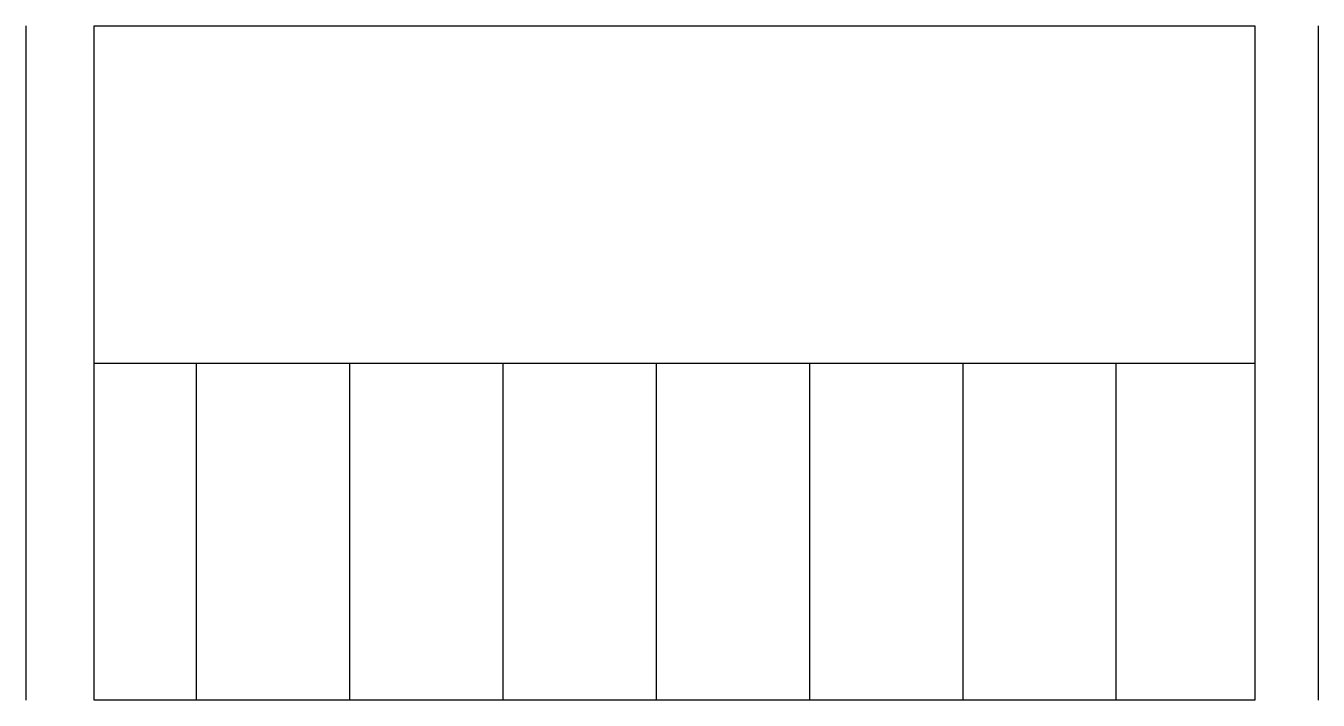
# Model space of a CAD drawing. Header units: metres. Extents: x 8.7 to 34, y -6.6 to 6.6.
import ezdxf

# ---------------------------------------------------------------- set-up
doc = ezdxf.new("R2010")
doc.units = ezdxf.units.M
doc.layers.add('003_THICK', color=7, linetype='Continuous')

# ---------------------------------------------------------------- blocks, each defined once
blk = doc.blocks.new('疏水阀-1')
at = {"layer": '003_THICK'}
for points in [[(8.66, 6.6), (8.66, -6.6)], [(10, 6.6), (32.71, 6.6), (32.71, -6.6), (10, -6.6), (10, 6.6)], [(33.95, 6.6), (33.95, -6.6)], [(10, 0), (32.71, 0)], [(12, -6.6), (12, 0)], [(15, -6.6), (15, 0)], [(18, -6.6), (18, 0)], [(21, -6.6), (21, 0)], [(24, -6.6), (24, 0)], [(27, -6.6), (27, 0)], [(30, -6.6), (30, 0)]]:
    blk.add_lwpolyline(points, dxfattribs=at)

msp = doc.modelspace()

# ---------------------------------------------------------------- block references
msp.add_blockref('疏水阀-1', (0, 0))

doc.saveas('drawing.dxf')
